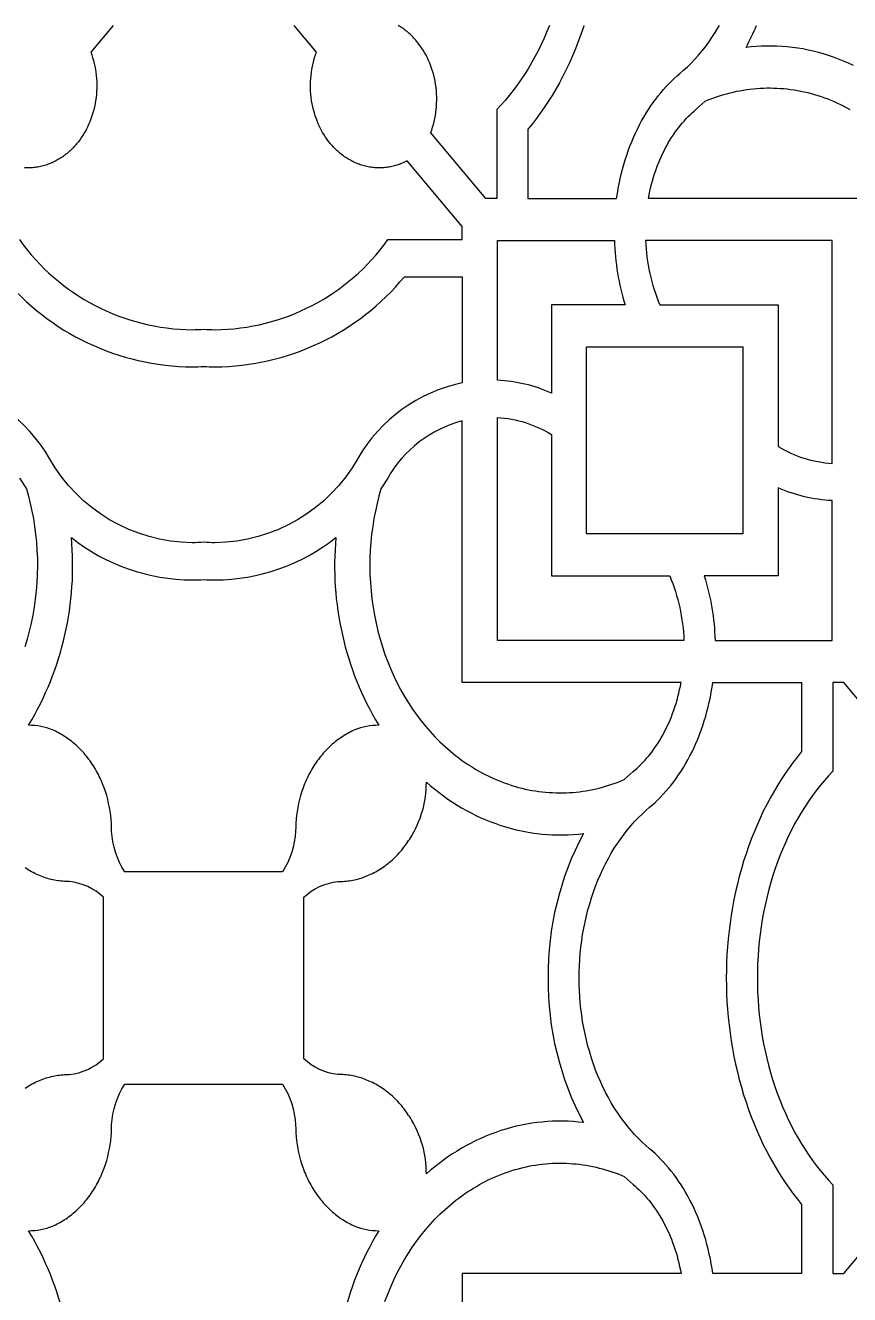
# Model space of a CAD drawing. Extents: x 59271 to 61367, y 41180 to 44085.
# Drawn here: x 59394 to 59532.1, y 43872 to 44084.6 of the extents above; entities that cross this region are included whole.
import ezdxf

# ---------------------------------------------------------------- set-up
doc = ezdxf.new("R2010")
doc.units = 0
doc.layers.get('0').update_dxf_attribs({"linetype": 'CONTINUOUS'})

msp = doc.modelspace()

# ---------------------------------------------------------------- linework, layer by layer
for points in [[(59393.02, 44048.72, 0.240747), (59422, 44033.63, 0.013206), (59423.9, 44033.69, 0.013206), (59425.79, 44033.63, 0.240747), (59454.77, 44048.72), (59467.23, 44048.72), (59467.23, 44050.92), (59458.02, 44061.93), (59457.84, 44061.83), (59457.65, 44061.74), (59457.45, 44061.65), (59457.26, 44061.56), (59457.06, 44061.47), (59456.86, 44061.4), (59456.66, 44061.32), (59456.46, 44061.25), (59456.25, 44061.18), (59456.05, 44061.12), (59455.84, 44061.06), (59455.63, 44061.01), (59455.41, 44060.96), (59455.2, 44060.91), (59454.99, 44060.87), (59454.77, 44060.84), (59454.55, 44060.81), (59454.33, 44060.78), (59454.11, 44060.76), (59453.89, 44060.75), (59453.67, 44060.74), (59453.45, 44060.73), (59453.23, 44060.73), (59453.01, 44060.74), (59452.78, 44060.74), (59452.56, 44060.76), (59452.34, 44060.78), (59452.12, 44060.81), (59451.89, 44060.84), (59451.67, 44060.87), (59451.45, 44060.91), (59451.23, 44060.96), (59451.01, 44061.01), (59450.79, 44061.07), (59450.57, 44061.13), (59450.36, 44061.19), (59450.14, 44061.27), (59449.93, 44061.34), (59449.72, 44061.42), (59449.51, 44061.51), (59449.3, 44061.6), (59449.09, 44061.69), (59448.88, 44061.79), (59448.68, 44061.9), (59448.48, 44062.01), (59448.28, 44062.12), (59448.08, 44062.24), (59447.89, 44062.36), (59447.7, 44062.48), (59447.51, 44062.61), (59447.32, 44062.74), (59447.14, 44062.88), (59446.96, 44063.02), (59446.78, 44063.16), (59446.61, 44063.31), (59446.43, 44063.46), (59446.27, 44063.61), (59446.1, 44063.77), (59445.94, 44063.93), (59445.78, 44064.09), (59445.62, 44064.26), (59445.47, 44064.42), (59445.32, 44064.59), (59445.17, 44064.76), (59444.89, 44065.12), (59444.61, 44065.49), (59444.34, 44065.87), (59444.09, 44066.27), (59443.84, 44066.68), (59443.6, 44067.11), (59443.37, 44067.55), (59443.16, 44068.01), (59442.96, 44068.47), (59442.78, 44068.95), (59442.61, 44069.44), (59442.45, 44069.94), (59442.31, 44070.44), (59442.19, 44070.96), (59442.08, 44071.48), (59441.99, 44072), (59441.92, 44072.53), (59441.86, 44073.06), (59441.82, 44073.59), (59441.8, 44074.12), (59441.8, 44074.65), (59441.81, 44075.18), (59441.84, 44075.71), (59441.89, 44076.23), (59441.95, 44076.75), (59442.03, 44077.25), (59442.13, 44077.76), (59442.23, 44078.25), (59442.36, 44078.73), (59442.49, 44079.21), (59442.64, 44079.67), (59442.8, 44080.12), (59439.04, 44084.61)], [(59532.78, 44077.9), (59531.96, 44078.28), (59531.14, 44078.64), (59530.3, 44078.98), (59529.46, 44079.29), (59528.61, 44079.58), (59527.76, 44079.84), (59526.9, 44080.08), (59526.04, 44080.3), (59525.17, 44080.49), (59524.31, 44080.66), (59523.44, 44080.81), (59522.56, 44080.93), (59521.69, 44081.02), (59520.82, 44081.09), (59519.95, 44081.14), (59519.08, 44081.16), (59518.22, 44081.16), (59517.35, 44081.14), (59516.49, 44081.09), (59515.64, 44081.02), (59514.79, 44080.93, 0.020138), (59516.56, 44084.61)], [(59394, 43906.56), (59394.26, 43906.73), (59394.52, 43906.89), (59394.79, 43907.05), (59395.05, 43907.2), (59395.32, 43907.34), (59395.59, 43907.48), (59395.86, 43907.61), (59396.14, 43907.73), (59396.41, 43907.85), (59396.69, 43907.96), (59396.96, 43908.07), (59397.24, 43908.17), (59397.52, 43908.26), (59397.8, 43908.34), (59398.08, 43908.42), (59398.36, 43908.49), (59398.64, 43908.55), (59398.92, 43908.61), (59399.19, 43908.66), (59399.47, 43908.71), (59399.75, 43908.75), (59400.03, 43908.78), (59400.3, 43908.81), (59400.58, 43908.83), (59400.85, 43908.84), (59401.12, 43908.85), (59401.39, 43908.85, 0.165069), (59407.12, 43911.47), (59407.12, 43938.55, 0.165069), (59401.39, 43941.16), (59401.12, 43941.17), (59400.85, 43941.17), (59400.58, 43941.19), (59400.3, 43941.21), (59400.03, 43941.23), (59399.75, 43941.27), (59399.47, 43941.3), (59399.19, 43941.35), (59398.92, 43941.4), (59398.64, 43941.46), (59398.36, 43941.52), (59398.08, 43941.59), (59397.8, 43941.67), (59397.52, 43941.76), (59397.24, 43941.85), (59396.96, 43941.94), (59396.69, 43942.05), (59396.41, 43942.16), (59396.14, 43942.28), (59395.86, 43942.4), (59395.59, 43942.53), (59395.32, 43942.67), (59395.05, 43942.82), (59394.79, 43942.97), (59394.52, 43943.12), (59394.26, 43943.29), (59394, 43943.46)], [(59401.73, 43851.23, 0.159593), (59394.56, 43882.67, 0.091636), (59398.58, 43883.44), (59398.83, 43883.56), (59399.09, 43883.68), (59399.34, 43883.8), (59399.59, 43883.93), (59399.84, 43884.07), (59400.09, 43884.22), (59400.34, 43884.37), (59400.59, 43884.52), (59400.84, 43884.68), (59401.08, 43884.85), (59401.33, 43885.03), (59401.57, 43885.21), (59401.81, 43885.4), (59402.05, 43885.59), (59402.28, 43885.79), (59402.51, 43886), (59402.74, 43886.21), (59402.97, 43886.43), (59403.2, 43886.65), (59403.42, 43886.88), (59403.63, 43887.12), (59403.85, 43887.36), (59404.06, 43887.6), (59404.27, 43887.85), (59404.47, 43888.11), (59404.67, 43888.37), (59404.86, 43888.64), (59405.05, 43888.91), (59405.24, 43889.19), (59405.42, 43889.47), (59405.6, 43889.75), (59405.77, 43890.04), (59405.94, 43890.33), (59406.1, 43890.63), (59406.26, 43890.93), (59406.41, 43891.23), (59406.56, 43891.54), (59406.7, 43891.85), (59406.84, 43892.17), (59406.97, 43892.48), (59407.22, 43893.12), (59407.44, 43893.77), (59407.65, 43894.43), (59407.83, 43895.09), (59407.98, 43895.75), (59408.12, 43896.42), (59408.23, 43897.08), (59408.33, 43897.75), (59408.39, 43898.42), (59408.44, 43899.08), (59408.47, 43899.73), (59408.48, 43900.38, -0.12671), (59410.67, 43907.23), (59437.12, 43907.23, -0.12671), (59439.31, 43900.38), (59439.32, 43899.73), (59439.35, 43899.08), (59439.4, 43898.42), (59439.47, 43897.75), (59439.56, 43897.08), (59439.67, 43896.42), (59439.81, 43895.75), (59439.96, 43895.09), (59440.14, 43894.43), (59440.35, 43893.77), (59440.57, 43893.12), (59440.82, 43892.48), (59440.95, 43892.17), (59441.09, 43891.85), (59441.23, 43891.54), (59441.38, 43891.23), (59441.53, 43890.93), (59441.69, 43890.63), (59441.85, 43890.33), (59442.02, 43890.04), (59442.19, 43889.75), (59442.37, 43889.47), (59442.55, 43889.19), (59442.74, 43888.91), (59442.93, 43888.64), (59443.12, 43888.37), (59443.32, 43888.11), (59443.52, 43887.85), (59443.73, 43887.6), (59443.94, 43887.36), (59444.16, 43887.12), (59444.37, 43886.88), (59444.59, 43886.65), (59444.82, 43886.43), (59445.05, 43886.21), (59445.28, 43886), (59445.51, 43885.79), (59445.74, 43885.59), (59445.98, 43885.4), (59446.22, 43885.21), (59446.46, 43885.03), (59446.71, 43884.85), (59446.95, 43884.68), (59447.2, 43884.52), (59447.45, 43884.37), (59447.7, 43884.22), (59447.95, 43884.07), (59448.2, 43883.93), (59448.45, 43883.8), (59448.7, 43883.68), (59448.96, 43883.56), (59449.21, 43883.44, 0.091636), (59453.23, 43882.67, 0.159593), (59446.06, 43851.23, 0.16816)], [(59454.28, 43870.78), (59454.75, 43872.03), (59455.25, 43873.25), (59455.79, 43874.45), (59456.35, 43875.61), (59456.95, 43876.75), (59457.58, 43877.85), (59458.23, 43878.92), (59458.91, 43879.95), (59459.62, 43880.95), (59460.34, 43881.91), (59461.09, 43882.83), (59461.86, 43883.72), (59462.66, 43884.58), (59463.49, 43885.42), (59463.92, 43885.83), (59464.35, 43886.23), (59464.8, 43886.63), (59465.25, 43887.02), (59465.71, 43887.39), (59466.17, 43887.76), (59466.64, 43888.13), (59467.12, 43888.48), (59467.6, 43888.82), (59468.1, 43889.16), (59468.59, 43889.48), (59469.1, 43889.8), (59469.6, 43890.1), (59470.12, 43890.4), (59470.64, 43890.68), (59471.16, 43890.95), (59471.69, 43891.22), (59472.23, 43891.47), (59472.77, 43891.71), (59473.31, 43891.94), (59473.86, 43892.15), (59474.41, 43892.36), (59474.96, 43892.55), (59475.52, 43892.73), (59476.08, 43892.9), (59476.64, 43893.06), (59477.21, 43893.21), (59477.77, 43893.34), (59478.34, 43893.46), (59478.91, 43893.57), (59479.48, 43893.66), (59480.05, 43893.75), (59480.63, 43893.82), (59481.2, 43893.88), (59481.77, 43893.92), (59482.35, 43893.96), (59482.92, 43893.98), (59483.49, 43893.99), (59484.06, 43893.98), (59484.63, 43893.97), (59485.2, 43893.94), (59485.76, 43893.9), (59486.33, 43893.85), (59486.89, 43893.79), (59487.45, 43893.72), (59488, 43893.63), (59488.55, 43893.53), (59489.1, 43893.42), (59489.65, 43893.3), (59490.19, 43893.17), (59490.73, 43893.03), (59491.26, 43892.88), (59491.79, 43892.72), (59492.32, 43892.55), (59492.84, 43892.37), (59493.35, 43892.18), (59493.86, 43891.98), (59494.37, 43891.77), (59495.89, 43890.41), (59496.22, 43890.12), (59496.55, 43889.82), (59496.89, 43889.51), (59497.21, 43889.19), (59497.54, 43888.85), (59497.86, 43888.5), (59498.18, 43888.14), (59498.5, 43887.76), (59498.81, 43887.37), (59499.11, 43886.97), (59499.41, 43886.56), (59499.71, 43886.13), (59500, 43885.69), (59500.28, 43885.24), (59500.55, 43884.78), (59500.82, 43884.31), (59501.08, 43883.82), (59501.34, 43883.33), (59501.58, 43882.82), (59501.82, 43882.31), (59502.05, 43881.78), (59502.27, 43881.25), (59502.48, 43880.7), (59502.68, 43880.15), (59502.87, 43879.59), (59503.05, 43879.02), (59503.22, 43878.44), (59503.37, 43877.86), (59503.52, 43877.27), (59503.66, 43876.68), (59503.78, 43876.08), (59503.9, 43875.48), (59467.23, 43875.48), (59467.23, 43831.66, -0.200602)]]:
    msp.add_lwpolyline(points, format="xyb")
for points in [[(59408.75, 44084.61), (59404.99, 44080.12), (59405.15, 44079.67), (59405.3, 44079.21), (59405.43, 44078.73), (59405.56, 44078.25), (59405.66, 44077.76), (59405.76, 44077.25), (59405.84, 44076.75), (59405.9, 44076.23), (59405.95, 44075.71), (59405.98, 44075.18), (59405.99, 44074.65), (59405.99, 44074.12), (59405.97, 44073.59), (59405.93, 44073.06), (59405.87, 44072.53), (59405.8, 44072), (59405.71, 44071.48), (59405.6, 44070.96), (59405.48, 44070.44), (59405.34, 44069.94), (59405.18, 44069.44), (59405.01, 44068.95), (59404.83, 44068.47), (59404.63, 44068.01), (59404.42, 44067.55), (59404.19, 44067.11), (59403.95, 44066.68), (59403.71, 44066.27), (59403.45, 44065.87), (59403.18, 44065.49), (59402.9, 44065.12), (59402.62, 44064.76), (59402.47, 44064.59), (59402.32, 44064.42), (59402.17, 44064.26), (59402.01, 44064.09), (59401.85, 44063.93), (59401.69, 44063.77), (59401.52, 44063.61), (59401.36, 44063.46), (59401.18, 44063.31), (59401.01, 44063.16), (59400.83, 44063.02), (59400.65, 44062.88), (59400.47, 44062.74), (59400.28, 44062.61), (59400.09, 44062.48), (59399.9, 44062.36), (59399.71, 44062.24), (59399.51, 44062.12), (59399.31, 44062.01), (59399.11, 44061.9), (59398.91, 44061.79), (59398.7, 44061.69), (59398.49, 44061.6), (59398.29, 44061.51), (59398.07, 44061.42), (59397.86, 44061.34), (59397.65, 44061.27), (59397.43, 44061.19), (59397.22, 44061.13), (59397, 44061.07), (59396.78, 44061.01), (59396.56, 44060.96), (59396.34, 44060.91), (59396.12, 44060.87), (59395.9, 44060.84), (59395.67, 44060.81), (59395.45, 44060.78), (59395.23, 44060.76), (59395.01, 44060.74), (59394.78, 44060.74), (59394.56, 44060.73), (59394.34, 44060.73), (59394.12, 44060.74), (59393.9, 44060.75)], [(59481.84, 44084.61), (59481.43, 44083.59), (59480.95, 44082.5), (59480.45, 44081.42), (59479.93, 44080.37), (59479.39, 44079.34), (59478.83, 44078.33), (59478.25, 44077.35), (59477.64, 44076.39), (59477.03, 44075.47), (59476.39, 44074.57), (59475.74, 44073.7), (59475.08, 44072.85), (59474.4, 44072.04), (59473.71, 44071.26), (59473.01, 44070.51), (59473.01, 44055.62), (59471.16, 44055.62), (59461.95, 44066.62), (59462.12, 44067.08), (59462.26, 44067.54), (59462.4, 44068.01), (59462.52, 44068.5), (59462.63, 44068.99), (59462.72, 44069.49), (59462.8, 44070), (59462.87, 44070.51), (59462.91, 44071.04), (59462.94, 44071.56), (59462.96, 44072.09), (59462.95, 44072.62), (59462.93, 44073.15), (59462.89, 44073.69), (59462.84, 44074.22), (59462.77, 44074.74), (59462.68, 44075.27), (59462.57, 44075.79), (59462.45, 44076.3), (59462.31, 44076.81), (59462.15, 44077.3), (59461.98, 44077.79), (59461.79, 44078.27), (59461.6, 44078.74), (59461.38, 44079.19), (59461.16, 44079.63), (59460.92, 44080.06), (59460.67, 44080.48), (59460.41, 44080.87), (59460.14, 44081.26), (59459.87, 44081.63), (59459.58, 44081.98), (59459.44, 44082.15), (59459.29, 44082.32), (59459.13, 44082.49), (59458.98, 44082.65), (59458.82, 44082.81), (59458.66, 44082.97), (59458.49, 44083.13), (59458.32, 44083.28), (59458.15, 44083.43), (59457.98, 44083.58), (59457.8, 44083.72), (59457.62, 44083.86), (59457.43, 44084), (59457.25, 44084.13), (59457.06, 44084.26), (59456.87, 44084.39), (59456.67, 44084.51), (59456.5, 44084.61)], [(59487.63, 44084.61), (59487.54, 44084.34), (59487.11, 44083.11), (59486.66, 44081.89), (59486.19, 44080.7), (59485.7, 44079.51), (59485.18, 44078.35), (59484.64, 44077.22), (59484.08, 44076.1), (59483.5, 44075.01), (59482.89, 44073.94), (59482.27, 44072.89), (59481.64, 44071.87), (59480.98, 44070.88), (59480.31, 44069.92), (59479.63, 44068.98), (59478.93, 44068.08), (59478.21, 44067.2), (59478.21, 44055.62), (59493.09, 44055.62), (59493.22, 44056.45), (59493.35, 44057.27), (59493.51, 44058.09), (59493.68, 44058.9), (59493.87, 44059.71), (59494.07, 44060.51), (59494.29, 44061.3), (59494.53, 44062.09), (59494.78, 44062.86), (59495.04, 44063.62), (59495.33, 44064.37), (59495.62, 44065.11), (59495.93, 44065.84), (59496.25, 44066.55), (59496.58, 44067.25), (59496.93, 44067.93), (59497.29, 44068.6), (59497.66, 44069.25), (59498.04, 44069.89), (59498.43, 44070.51), (59498.83, 44071.11), (59499.24, 44071.7), (59499.65, 44072.26), (59500.08, 44072.81), (59500.51, 44073.34), (59500.95, 44073.86), (59501.4, 44074.35), (59501.85, 44074.82), (59502.3, 44075.28), (59502.76, 44075.72), (59503.23, 44076.14), (59503.69, 44076.54), (59504.33, 44077.09), (59504.97, 44077.68), (59505.59, 44078.29), (59506.2, 44078.93), (59506.81, 44079.61), (59507.39, 44080.31), (59507.97, 44081.04), (59508.53, 44081.8), (59509.07, 44082.59), (59509.6, 44083.4), (59510.11, 44084.24), (59510.32, 44084.61)], [(59535.08, 44055.62), (59498.42, 44055.62), (59498.53, 44056.22), (59498.66, 44056.82), (59498.79, 44057.41), (59498.94, 44058), (59499.1, 44058.58), (59499.27, 44059.16), (59499.45, 44059.73), (59499.64, 44060.29), (59499.84, 44060.84), (59500.05, 44061.39), (59500.27, 44061.92), (59500.49, 44062.45), (59500.73, 44062.96), (59500.98, 44063.47), (59501.23, 44063.97), (59501.49, 44064.45), (59501.76, 44064.92), (59502.04, 44065.38), (59502.32, 44065.83), (59502.61, 44066.27), (59502.9, 44066.7), (59503.2, 44067.11), (59503.51, 44067.51), (59503.82, 44067.9), (59504.13, 44068.28), (59504.45, 44068.64), (59504.77, 44068.99), (59505.1, 44069.33), (59505.43, 44069.65), (59505.76, 44069.97), (59506.09, 44070.26), (59506.43, 44070.55), (59507.95, 44071.91), (59508.45, 44072.12), (59508.96, 44072.32), (59509.48, 44072.51), (59510, 44072.69), (59510.52, 44072.86), (59511.05, 44073.02), (59511.59, 44073.17), (59512.12, 44073.32), (59512.67, 44073.45), (59513.21, 44073.57), (59513.76, 44073.67), (59514.31, 44073.77), (59514.87, 44073.86), (59515.43, 44073.93), (59515.99, 44073.99), (59516.55, 44074.04), (59517.12, 44074.08), (59517.69, 44074.11), (59518.25, 44074.13), (59518.83, 44074.13), (59519.4, 44074.12), (59519.97, 44074.1), (59520.54, 44074.06), (59521.11, 44074.02), (59521.69, 44073.96), (59522.26, 44073.89), (59522.83, 44073.8), (59523.4, 44073.71), (59523.97, 44073.6), (59524.54, 44073.48), (59525.11, 44073.35), (59525.67, 44073.2), (59526.24, 44073.04), (59526.8, 44072.87), (59527.35, 44072.69), (59527.91, 44072.5), (59528.46, 44072.29), (59529, 44072.08), (59529.55, 44071.85), (59530.09, 44071.61), (59530.62, 44071.36), (59531.15, 44071.09), (59531.68, 44070.82), (59532.2, 44070.54)], [(59393.05, 44008.78), (59394.19, 44006.96), (59394.53, 44005.75), (59394.84, 44004.51), (59395.12, 44003.25), (59395.36, 44001.97), (59395.57, 44000.67), (59395.75, 43999.35), (59395.88, 43998.02), (59395.97, 43996.68), (59396.03, 43995.32), (59396.05, 43993.96), (59396.02, 43992.6), (59395.95, 43991.23), (59395.84, 43989.86), (59395.69, 43988.49), (59395.5, 43987.13), (59395.27, 43985.78), (59395, 43984.44), (59394.68, 43983.11), (59394.33, 43981.8), (59393.94, 43980.5)], [(59540.36, 43963.53), (59531.15, 43974.53), (59529.31, 43974.53), (59529.31, 43959.65), (59528.61, 43958.89), (59527.92, 43958.11), (59527.24, 43957.3), (59526.57, 43956.46), (59525.92, 43955.59), (59525.29, 43954.69), (59524.67, 43953.76), (59524.07, 43952.8), (59523.49, 43951.82), (59522.93, 43950.82), (59522.38, 43949.79), (59521.86, 43948.73), (59521.37, 43947.66), (59520.89, 43946.56), (59520.44, 43945.45), (59520.01, 43944.31), (59519.61, 43943.16), (59519.23, 43942), (59518.87, 43940.82), (59518.55, 43939.63), (59518.25, 43938.43), (59517.97, 43937.23), (59517.72, 43936.01), (59517.5, 43934.79), (59517.31, 43933.56), (59517.14, 43932.34), (59517, 43931.11), (59516.88, 43929.88), (59516.79, 43928.66), (59516.73, 43927.43), (59516.69, 43926.22), (59516.68, 43925.01), (59516.69, 43923.8), (59516.73, 43922.58), (59516.79, 43921.36), (59516.88, 43920.13), (59517, 43918.9), (59517.14, 43917.68), (59517.31, 43916.45), (59517.5, 43915.22), (59517.72, 43914), (59517.97, 43912.79), (59518.25, 43911.58), (59518.55, 43910.38), (59518.87, 43909.19), (59519.23, 43908.01), (59519.61, 43906.85), (59520.01, 43905.7), (59520.44, 43904.57), (59520.89, 43903.45), (59521.37, 43902.36), (59521.86, 43901.28), (59522.38, 43900.23), (59522.93, 43899.2), (59523.49, 43898.19), (59524.07, 43897.21), (59524.67, 43896.25), (59525.29, 43895.33), (59525.92, 43894.43), (59526.57, 43893.55), (59527.24, 43892.71), (59527.92, 43891.9), (59528.61, 43891.12), (59529.31, 43890.37), (59529.31, 43875.48), (59531.15, 43875.48), (59540.36, 43886.48)]]:
    msp.add_lwpolyline(points)
for points in [[(59482.16, 44023.01, 0.093744), (59473.12, 44025.15), (59473.12, 44048.58), (59492.73, 44048.58, 0.067508), (59494.52, 44037.78), (59482.16, 44037.78)], [(59520.15, 44014.08, 0.123377), (59529.19, 44011.23), (59529.19, 44048.58), (59497.94, 44048.58, 0.090687), (59500.33, 44037.78), (59520.15, 44037.78)], [(59423.9, 43998.02, -0.017043), (59422, 43997.93, -0.26745), (59398.06, 44012.05, 0.215544), (59380.56, 44024.71), (59380.56, 44042.5), (59390.25, 44042.5, 0.222359), (59422, 44027.41, 0.011427), (59423.9, 44027.46, 0.011427), (59425.79, 44027.41, 0.222359), (59457.54, 44042.5), (59467.23, 44042.5), (59467.23, 44024.71, 0.215544), (59449.73, 44012.05, -0.26745), (59425.79, 43997.93, -0.017043)], [(59467.23, 44018.35, 0.200602), (59454.74, 44008.78), (59453.6, 44006.96), (59453.26, 44005.75), (59452.95, 44004.51), (59452.67, 44003.25), (59452.43, 44001.97), (59452.22, 44000.67), (59452.05, 43999.35), (59451.91, 43998.02), (59451.82, 43996.68), (59451.76, 43995.32), (59451.75, 43993.96), (59451.77, 43992.6), (59451.84, 43991.23), (59451.95, 43989.86), (59452.1, 43988.49), (59452.29, 43987.13), (59452.52, 43985.78), (59452.8, 43984.44), (59453.11, 43983.11), (59453.46, 43981.8), (59453.85, 43980.5), (59454.28, 43979.23), (59454.75, 43977.98), (59455.25, 43976.76), (59455.79, 43975.56), (59456.35, 43974.4), (59456.95, 43973.26), (59457.58, 43972.16), (59458.23, 43971.09), (59458.91, 43970.06), (59459.62, 43969.07), (59460.34, 43968.11), (59461.09, 43967.19), (59461.86, 43966.3), (59462.66, 43965.43), (59463.49, 43964.59), (59463.92, 43964.18), (59464.35, 43963.78), (59464.8, 43963.38), (59465.25, 43963), (59465.71, 43962.62), (59466.17, 43962.25), (59466.64, 43961.89), (59467.12, 43961.53), (59467.6, 43961.19), (59468.1, 43960.86), (59468.59, 43960.53), (59469.1, 43960.22), (59469.6, 43959.91), (59470.12, 43959.62), (59470.64, 43959.33), (59471.16, 43959.06), (59471.69, 43958.8), (59472.23, 43958.55), (59472.77, 43958.31), (59473.31, 43958.08), (59473.86, 43957.86), (59474.41, 43957.65), (59474.96, 43957.46), (59475.52, 43957.28), (59476.08, 43957.11), (59476.64, 43956.95), (59477.21, 43956.81), (59477.77, 43956.67), (59478.34, 43956.55), (59478.91, 43956.45), (59479.48, 43956.35), (59480.05, 43956.27), (59480.63, 43956.19), (59481.2, 43956.14), (59481.77, 43956.09), (59482.35, 43956.06), (59482.92, 43956.03), (59483.49, 43956.02), (59484.06, 43956.03), (59484.63, 43956.04), (59485.2, 43956.07), (59485.76, 43956.11), (59486.33, 43956.16), (59486.89, 43956.22), (59487.45, 43956.3), (59488, 43956.38), (59488.55, 43956.48), (59489.1, 43956.59), (59489.65, 43956.71), (59490.19, 43956.84), (59490.73, 43956.98), (59491.26, 43957.13), (59491.79, 43957.29), (59492.32, 43957.46), (59492.84, 43957.64), (59493.35, 43957.84), (59493.86, 43958.04), (59494.37, 43958.25), (59495.89, 43959.6), (59496.22, 43959.89), (59496.55, 43960.19), (59496.89, 43960.5), (59497.21, 43960.83), (59497.54, 43961.16), (59497.86, 43961.51), (59498.18, 43961.88), (59498.5, 43962.25), (59498.81, 43962.64), (59499.11, 43963.04), (59499.41, 43963.46), (59499.71, 43963.88), (59500, 43964.32), (59500.28, 43964.77), (59500.55, 43965.23), (59500.82, 43965.7), (59501.08, 43966.19), (59501.34, 43966.68), (59501.58, 43967.19), (59501.82, 43967.71), (59502.05, 43968.23), (59502.27, 43968.77), (59502.48, 43969.31), (59502.68, 43969.86), (59502.87, 43970.42), (59503.05, 43970.99), (59503.22, 43971.57), (59503.37, 43972.15), (59503.52, 43972.74), (59503.66, 43973.33), (59503.78, 43973.93), (59503.9, 43974.53), (59467.23, 43974.53)], [(59501.99, 43992.38, -0.090687), (59504.37, 43981.57), (59473.12, 43981.57), (59473.12, 44018.92, -0.123377), (59482.16, 44016.07), (59482.16, 43992.38)], [(59529.19, 44005, -0.093744), (59520.15, 44007.15), (59520.15, 43992.38), (59507.79, 43992.38, -0.067508), (59509.59, 43981.57), (59529.19, 43981.57)], [(59425.79, 43991.71, 0.16816), (59446.06, 43998.79, 0.159593), (59453.23, 43967.35, 0.091636), (59449.21, 43966.57), (59448.96, 43966.46), (59448.7, 43966.34), (59448.45, 43966.21), (59448.2, 43966.08), (59447.95, 43965.94), (59447.7, 43965.8), (59447.45, 43965.65), (59447.2, 43965.49), (59446.95, 43965.33), (59446.71, 43965.16), (59446.46, 43964.98), (59446.22, 43964.8), (59445.98, 43964.61), (59445.74, 43964.42), (59445.51, 43964.22), (59445.28, 43964.01), (59445.05, 43963.8), (59444.82, 43963.58), (59444.59, 43963.36), (59444.37, 43963.13), (59444.16, 43962.9), (59443.94, 43962.66), (59443.73, 43962.41), (59443.52, 43962.16), (59443.32, 43961.9), (59443.12, 43961.64), (59442.93, 43961.37), (59442.74, 43961.1), (59442.55, 43960.83), (59442.37, 43960.55), (59442.19, 43960.26), (59442.02, 43959.97), (59441.85, 43959.68), (59441.69, 43959.38), (59441.53, 43959.08), (59441.38, 43958.78), (59441.23, 43958.47), (59441.09, 43958.16), (59440.95, 43957.85), (59440.82, 43957.53), (59440.57, 43956.89), (59440.35, 43956.24), (59440.14, 43955.59), (59439.96, 43954.93), (59439.81, 43954.26), (59439.67, 43953.6), (59439.56, 43952.93), (59439.47, 43952.26), (59439.4, 43951.6), (59439.35, 43950.94), (59439.32, 43950.28), (59439.31, 43949.63, -0.12671), (59437.12, 43942.79), (59410.67, 43942.79, -0.12671), (59408.48, 43949.63), (59408.47, 43950.28), (59408.44, 43950.94), (59408.39, 43951.6), (59408.33, 43952.26), (59408.23, 43952.93), (59408.12, 43953.6), (59407.98, 43954.26), (59407.83, 43954.93), (59407.65, 43955.59), (59407.44, 43956.24), (59407.22, 43956.89), (59406.97, 43957.53), (59406.84, 43957.85), (59406.7, 43958.16), (59406.56, 43958.47), (59406.41, 43958.78), (59406.26, 43959.08), (59406.1, 43959.38), (59405.94, 43959.68), (59405.77, 43959.97), (59405.6, 43960.26), (59405.42, 43960.55), (59405.24, 43960.83), (59405.05, 43961.1), (59404.86, 43961.37), (59404.67, 43961.64), (59404.47, 43961.9), (59404.27, 43962.16), (59404.06, 43962.41), (59403.85, 43962.66), (59403.63, 43962.9), (59403.42, 43963.13), (59403.2, 43963.36), (59402.97, 43963.58), (59402.74, 43963.8), (59402.51, 43964.01), (59402.28, 43964.22), (59402.05, 43964.42), (59401.81, 43964.61), (59401.57, 43964.8), (59401.33, 43964.98), (59401.08, 43965.16), (59400.84, 43965.33), (59400.59, 43965.49), (59400.34, 43965.65), (59400.09, 43965.8), (59399.84, 43965.94), (59399.59, 43966.08), (59399.34, 43966.21), (59399.09, 43966.34), (59398.83, 43966.46), (59398.58, 43966.57, 0.091636), (59394.56, 43967.35, 0.159593), (59401.73, 43998.79, 0.16816), (59422, 43991.71, 0.014447), (59423.9, 43991.77, 0.014447)], [(59487.53, 43900.78), (59486.68, 43900.88), (59485.82, 43900.95), (59484.96, 43901), (59484.1, 43901.02), (59483.23, 43901.02), (59482.36, 43901), (59481.49, 43900.95), (59480.62, 43900.88), (59479.75, 43900.79), (59478.88, 43900.67), (59478.01, 43900.52), (59477.14, 43900.35), (59476.28, 43900.16), (59475.41, 43899.94), (59474.56, 43899.7), (59473.7, 43899.44), (59472.85, 43899.15), (59472.01, 43898.84), (59471.18, 43898.5), (59470.35, 43898.14), (59469.53, 43897.76), (59468.72, 43897.36), (59467.92, 43896.93), (59467.13, 43896.49), (59466.35, 43896.02), (59465.58, 43895.53), (59464.82, 43895.03), (59464.07, 43894.5), (59463.34, 43893.95), (59462.62, 43893.39), (59461.91, 43892.81), (59461.22, 43892.22, 0.065359), (59460.57, 43897.02), (59460.37, 43897.62), (59460.16, 43898.23), (59459.92, 43898.83), (59459.67, 43899.42), (59459.39, 43900.01), (59459.09, 43900.59), (59458.93, 43900.88), (59458.77, 43901.16), (59458.6, 43901.44), (59458.43, 43901.72), (59458.25, 43901.99), (59458.07, 43902.27), (59457.88, 43902.53), (59457.69, 43902.8), (59457.5, 43903.06), (59457.29, 43903.31), (59457.09, 43903.57), (59456.88, 43903.81), (59456.66, 43904.06), (59456.44, 43904.29), (59456.22, 43904.53), (59455.99, 43904.75), (59455.76, 43904.98), (59455.53, 43905.19), (59455.29, 43905.41), (59455.05, 43905.61), (59454.8, 43905.81), (59454.55, 43906.01), (59454.3, 43906.2), (59454.05, 43906.38), (59453.79, 43906.56), (59453.53, 43906.73), (59453.27, 43906.89), (59453, 43907.05), (59452.74, 43907.2), (59452.47, 43907.34), (59452.2, 43907.48), (59451.93, 43907.61), (59451.65, 43907.73), (59451.38, 43907.85), (59451.1, 43907.96), (59450.83, 43908.07), (59450.55, 43908.17), (59450.27, 43908.26), (59449.99, 43908.34), (59449.71, 43908.42), (59449.43, 43908.49), (59449.15, 43908.55), (59448.87, 43908.61), (59448.6, 43908.66), (59448.32, 43908.71), (59448.04, 43908.75), (59447.76, 43908.78), (59447.49, 43908.81), (59447.21, 43908.83), (59446.94, 43908.84), (59446.67, 43908.85), (59446.4, 43908.85, -0.165069), (59440.67, 43911.47), (59440.67, 43938.55, -0.165069), (59446.4, 43941.16), (59446.67, 43941.17), (59446.94, 43941.17), (59447.21, 43941.19), (59447.49, 43941.21), (59447.76, 43941.23), (59448.04, 43941.27), (59448.32, 43941.3), (59448.6, 43941.35), (59448.87, 43941.4), (59449.15, 43941.46), (59449.43, 43941.52), (59449.71, 43941.59), (59449.99, 43941.67), (59450.27, 43941.76), (59450.55, 43941.85), (59450.83, 43941.94), (59451.1, 43942.05), (59451.38, 43942.16), (59451.65, 43942.28), (59451.93, 43942.4), (59452.2, 43942.53), (59452.47, 43942.67), (59452.74, 43942.82), (59453, 43942.97), (59453.27, 43943.12), (59453.53, 43943.29), (59453.79, 43943.46), (59454.05, 43943.63), (59454.3, 43943.82), (59454.55, 43944), (59454.8, 43944.2), (59455.05, 43944.4), (59455.29, 43944.61), (59455.53, 43944.82), (59455.76, 43945.04), (59455.99, 43945.26), (59456.22, 43945.49), (59456.44, 43945.72), (59456.66, 43945.96), (59456.88, 43946.2), (59457.09, 43946.45), (59457.29, 43946.7), (59457.5, 43946.96), (59457.69, 43947.22), (59457.88, 43947.48), (59458.07, 43947.75), (59458.25, 43948.02), (59458.43, 43948.29), (59458.6, 43948.57), (59458.77, 43948.85), (59458.93, 43949.14), (59459.09, 43949.42), (59459.39, 43950), (59459.67, 43950.59), (59459.92, 43951.18), (59460.16, 43951.78), (59460.37, 43952.39), (59460.57, 43952.99, 0.065359), (59461.22, 43957.8), (59461.91, 43957.2), (59462.62, 43956.62), (59463.34, 43956.06), (59464.07, 43955.51), (59464.82, 43954.99), (59465.58, 43954.48), (59466.35, 43953.99), (59467.13, 43953.53), (59467.92, 43953.08), (59468.72, 43952.66), (59469.53, 43952.25), (59470.35, 43951.87), (59471.18, 43951.51), (59472.01, 43951.18), (59472.85, 43950.87), (59473.7, 43950.58), (59474.56, 43950.31), (59475.41, 43950.07), (59476.28, 43949.85), (59477.14, 43949.66), (59478.01, 43949.49), (59478.88, 43949.35), (59479.75, 43949.23), (59480.62, 43949.13), (59481.49, 43949.06), (59482.36, 43949.01), (59483.23, 43948.99), (59484.1, 43948.99), (59484.96, 43949.02), (59485.82, 43949.06), (59486.68, 43949.13), (59487.53, 43949.23, 0.124595), (59481.6, 43925.01, 0.124595)]]:
    msp.add_lwpolyline(points, format="xyb", close=True)
for points in [[(59488.05, 44030.74), (59514.26, 44030.74), (59514.26, 43999.41), (59488.05, 43999.41)], [(59486.81, 43925.01), (59486.82, 43926.03), (59486.86, 43927.07), (59486.92, 43928.11), (59487, 43929.15), (59487.11, 43930.2), (59487.24, 43931.24), (59487.4, 43932.29), (59487.59, 43933.33), (59487.8, 43934.37), (59488.03, 43935.4), (59488.29, 43936.43), (59488.58, 43937.45), (59488.89, 43938.45), (59489.22, 43939.44), (59489.58, 43940.42), (59489.96, 43941.39), (59490.37, 43942.33), (59490.8, 43943.26), (59491.25, 43944.16), (59491.72, 43945.05), (59492.21, 43945.91), (59492.71, 43946.75), (59493.24, 43947.56), (59493.79, 43948.35), (59494.35, 43949.11), (59494.92, 43949.84), (59495.51, 43950.55), (59496.11, 43951.22), (59496.72, 43951.86), (59497.35, 43952.48), (59497.98, 43953.06), (59498.62, 43953.62), (59499.09, 43954.02), (59499.55, 43954.43), (59500.01, 43954.87), (59500.47, 43955.33), (59500.92, 43955.8), (59501.36, 43956.3), (59501.8, 43956.81), (59502.24, 43957.34), (59502.66, 43957.89), (59503.08, 43958.46), (59503.49, 43959.04), (59503.89, 43959.64), (59504.28, 43960.26), (59504.66, 43960.9), (59505.03, 43961.55), (59505.39, 43962.22), (59505.73, 43962.9), (59506.07, 43963.6), (59506.39, 43964.32), (59506.7, 43965.04), (59506.99, 43965.78), (59507.27, 43966.53), (59507.54, 43967.29), (59507.79, 43968.07), (59508.02, 43968.85), (59508.24, 43969.64), (59508.45, 43970.44), (59508.63, 43971.25), (59508.8, 43972.06), (59508.96, 43972.88), (59509.1, 43973.71), (59509.22, 43974.53), (59524.1, 43974.53), (59524.1, 43962.95), (59523.39, 43962.08), (59522.69, 43961.17), (59522, 43960.23), (59521.33, 43959.27), (59520.68, 43958.28), (59520.04, 43957.26), (59519.42, 43956.22), (59518.82, 43955.15), (59518.24, 43954.05), (59517.68, 43952.94), (59517.14, 43951.8), (59516.62, 43950.64), (59516.12, 43949.46), (59515.65, 43948.26), (59515.2, 43947.04), (59514.78, 43945.81), (59514.38, 43944.56), (59514, 43943.3), (59513.65, 43942.03), (59513.33, 43940.74), (59513.03, 43939.45), (59512.76, 43938.15), (59512.51, 43936.84), (59512.29, 43935.53), (59512.1, 43934.21), (59511.93, 43932.89), (59511.79, 43931.57), (59511.67, 43930.25), (59511.59, 43928.93), (59511.52, 43927.62), (59511.49, 43926.31), (59511.47, 43925.01), (59511.49, 43923.7), (59511.52, 43922.39), (59511.59, 43921.08), (59511.67, 43919.76), (59511.79, 43918.44), (59511.93, 43917.12), (59512.1, 43915.8), (59512.29, 43914.49), (59512.51, 43913.17), (59512.76, 43911.86), (59513.03, 43910.56), (59513.33, 43909.27), (59513.65, 43907.98), (59514, 43906.71), (59514.38, 43905.45), (59514.78, 43904.2), (59515.2, 43902.97), (59515.65, 43901.75), (59516.12, 43900.55), (59516.62, 43899.37), (59517.14, 43898.21), (59517.68, 43897.07), (59518.24, 43895.96), (59518.82, 43894.86), (59519.42, 43893.8), (59520.04, 43892.75), (59520.68, 43891.73), (59521.33, 43890.74), (59522, 43889.78), (59522.69, 43888.84), (59523.39, 43887.94), (59524.1, 43887.06), (59524.1, 43875.48), (59509.22, 43875.48), (59509.1, 43876.31), (59508.96, 43877.13), (59508.8, 43877.95), (59508.63, 43878.76), (59508.45, 43879.57), (59508.24, 43880.37), (59508.02, 43881.16), (59507.79, 43881.95), (59507.54, 43882.72), (59507.27, 43883.48), (59506.99, 43884.23), (59506.7, 43884.97), (59506.39, 43885.7), (59506.07, 43886.41), (59505.73, 43887.11), (59505.39, 43887.79), (59505.03, 43888.46), (59504.66, 43889.11), (59504.28, 43889.75), (59503.89, 43890.37), (59503.49, 43890.97), (59503.08, 43891.56), (59502.66, 43892.12), (59502.24, 43892.67), (59501.8, 43893.2), (59501.36, 43893.71), (59500.92, 43894.21), (59500.47, 43894.68), (59500.01, 43895.14), (59499.55, 43895.58), (59499.09, 43896), (59498.62, 43896.4), (59497.98, 43896.95), (59497.35, 43897.53), (59496.72, 43898.15), (59496.11, 43898.79), (59495.51, 43899.47), (59494.92, 43900.17), (59494.35, 43900.9), (59493.79, 43901.66), (59493.24, 43902.45), (59492.71, 43903.26), (59492.21, 43904.1), (59491.72, 43904.96), (59491.25, 43905.85), (59490.8, 43906.75), (59490.37, 43907.68), (59489.96, 43908.63), (59489.58, 43909.59), (59489.22, 43910.57), (59488.89, 43911.56), (59488.58, 43912.57), (59488.29, 43913.58), (59488.03, 43914.61), (59487.8, 43915.64), (59487.59, 43916.68), (59487.4, 43917.72), (59487.24, 43918.77), (59487.11, 43919.82), (59487, 43920.86), (59486.92, 43921.9), (59486.86, 43922.94), (59486.82, 43923.98)]]:
    msp.add_lwpolyline(points, close=True)

doc.saveas('drawing.dxf')
